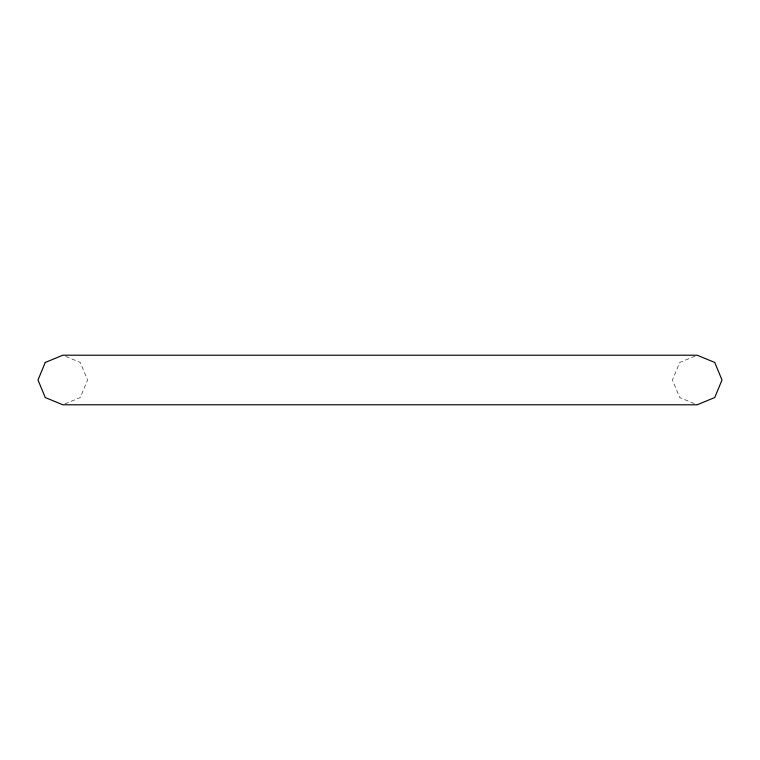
<?xml version="1.0" encoding="UTF-8"?>
<svg xmlns="http://www.w3.org/2000/svg" width="760" height="760" viewBox="0 0 760 760"><rect width="100%" height="100%" fill="white"/><g stroke="black" fill="none" stroke-linecap="round" stroke-linejoin="round"><path stroke-width="0.57" stroke-dasharray="3.8 2.85" d="M64.971 403.873L80.303 397.527L87.561 380L80.303 362.472L64.971 356.126M695.029 356.126L679.697 362.472L672.438 380L679.697 397.527L697.214 404.785"/><path stroke-width="1.14" d="M45.258 362.472L38 380L45.258 397.527L62.785 404.785L697.214 404.785L714.742 397.527L722 380L714.742 362.472L697.214 355.214L62.785 355.214L45.258 362.472"/></g></svg>
